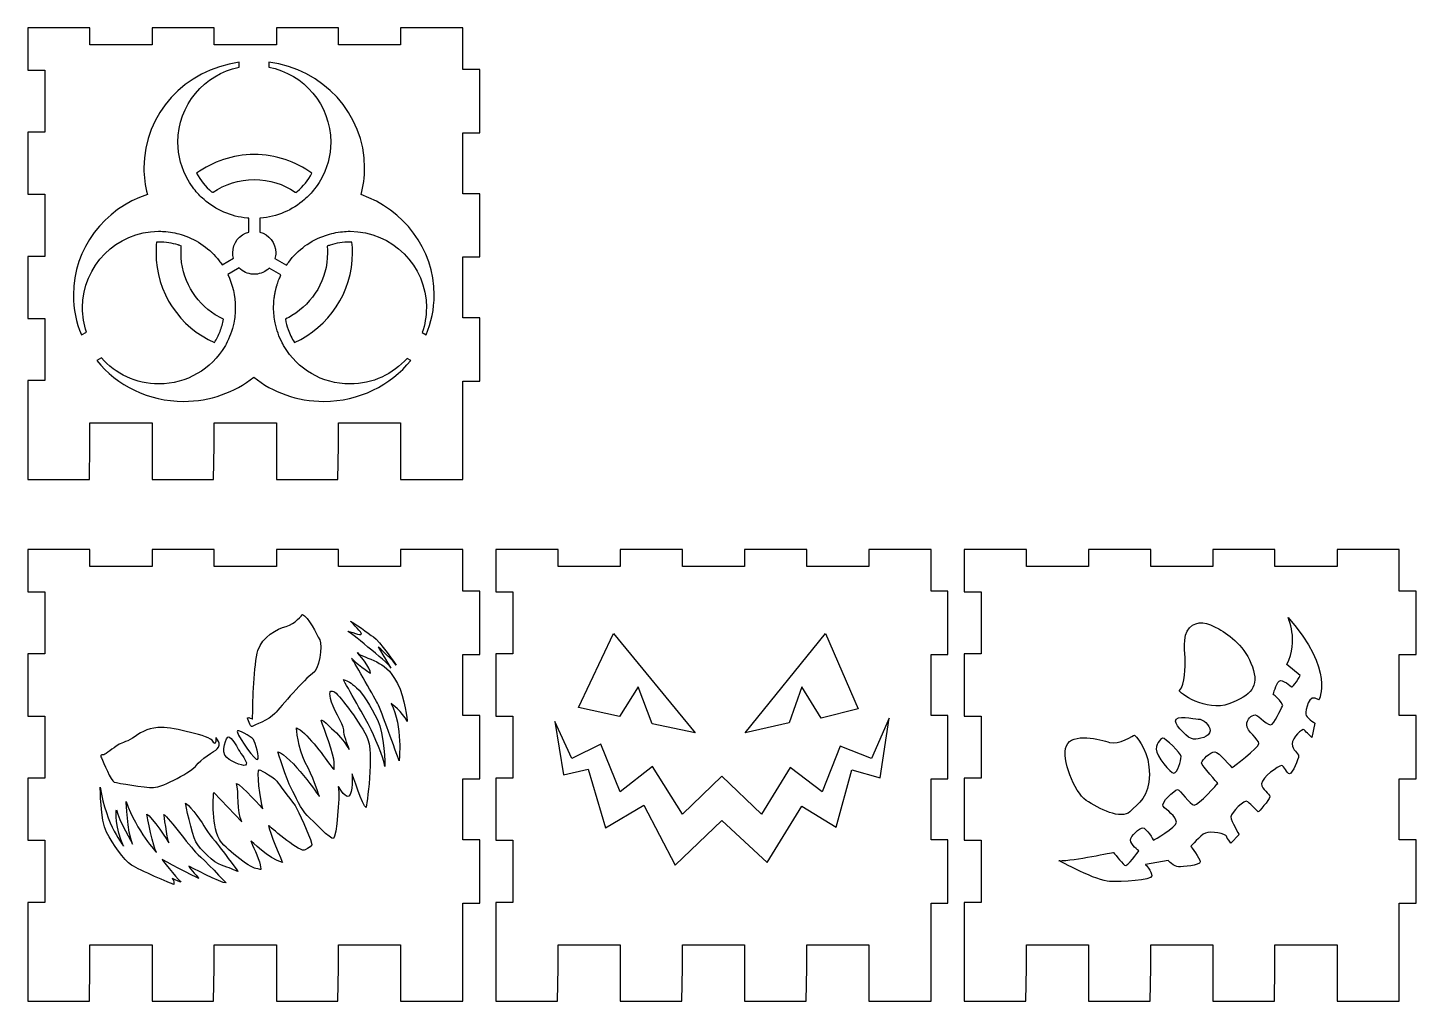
# Model space of a CAD drawing. Extents: x 33 to 452, y -592 to -16.
# Drawn here: x 206.6 to 452.4, y -495.3 to -322.9 of the extents above; entities that cross this region are included whole.
import ezdxf

# ---------------------------------------------------------------- set-up
doc = ezdxf.new("R2010")
doc.units = 0
doc.layers.add('LAYER_1', color=7, linetype='CONTINUOUS')

msp = doc.modelspace()

# ---------------------------------------------------------------- linework, layer by layer
at = {"layer": 'LAYER_1'}
for points in [[(217.64, -392.86), (228.64, -392.86), (228.64, -402.86), (239.54, -402.86), (239.64, -396.86), (239.64, -392.86), (250.64, -392.86), (250.64, -402.86), (261.54, -402.86), (261.64, -396.86), (261.64, -392.86), (272.64, -392.86), (272.64, -402.86), (283.64, -402.86), (283.64, -385.46), (286.64, -385.46), (286.64, -374.26), (283.64, -374.26), (283.64, -363.46), (286.64, -363.46), (286.64, -352.26), (283.64, -352.26), (283.64, -341.46), (286.64, -341.46), (286.64, -330.26), (283.64, -330.26), (283.64, -322.86), (272.64, -322.86), (272.64, -325.86), (261.64, -325.86), (261.64, -322.86), (250.64, -322.86), (250.64, -325.86), (239.64, -325.86), (239.64, -322.86), (228.64, -322.86), (228.64, -325.86), (217.64, -325.86), (217.64, -322.86), (206.64, -322.86), (206.64, -330.36), (209.64, -330.36), (209.64, -341.36), (206.64, -341.36), (206.64, -352.36), (209.64, -352.36), (209.64, -363.36), (206.64, -363.36), (206.64, -374.36), (209.64, -374.36), (209.64, -385.36), (206.64, -385.36), (206.64, -402.86), (217.54, -402.86), (217.64, -396.86), (217.64, -392.86)], [(217.64, -485.27), (228.64, -485.27), (228.64, -495.27), (239.54, -495.27), (239.64, -489.27), (239.64, -485.27), (250.64, -485.27), (250.64, -495.27), (261.54, -495.27), (261.64, -489.27), (261.64, -485.27), (272.64, -485.27), (272.64, -495.27), (283.64, -495.27), (283.64, -477.87), (286.64, -477.87), (286.64, -466.67), (283.64, -466.67), (283.64, -455.87), (286.64, -455.87), (286.64, -444.67), (283.64, -444.67), (283.64, -433.87), (286.64, -433.87), (286.64, -422.67), (283.64, -422.67), (283.64, -415.27), (272.64, -415.27), (272.64, -418.27), (261.64, -418.27), (261.64, -415.27), (250.64, -415.27), (250.64, -418.27), (239.64, -418.27), (239.64, -415.27), (228.64, -415.27), (228.64, -418.27), (217.64, -418.27), (217.64, -415.27), (206.64, -415.27), (206.64, -422.77), (209.64, -422.77), (209.64, -433.77), (206.64, -433.77), (206.64, -444.77), (209.64, -444.77), (209.64, -455.77), (206.64, -455.77), (206.64, -466.77), (209.64, -466.77), (209.64, -477.77), (206.64, -477.77), (206.64, -495.27), (217.54, -495.27), (217.64, -489.27), (217.64, -485.27)], [(300.52, -485.27), (311.52, -485.27), (311.52, -495.27), (322.42, -495.27), (322.52, -489.27), (322.52, -485.27), (333.52, -485.27), (333.52, -495.27), (344.42, -495.27), (344.52, -489.27), (344.52, -485.27), (355.52, -485.27), (355.52, -495.27), (366.52, -495.27), (366.52, -477.87), (369.52, -477.87), (369.52, -466.67), (366.52, -466.67), (366.52, -455.87), (369.52, -455.87), (369.52, -444.67), (366.52, -444.67), (366.52, -433.87), (369.52, -433.87), (369.52, -422.67), (366.52, -422.67), (366.52, -415.27), (355.52, -415.27), (355.52, -418.27), (344.52, -418.27), (344.52, -415.27), (333.52, -415.27), (333.52, -418.27), (322.52, -418.27), (322.52, -415.27), (311.52, -415.27), (311.52, -418.27), (300.52, -418.27), (300.52, -415.27), (289.52, -415.27), (289.52, -422.77), (292.52, -422.77), (292.52, -433.77), (289.52, -433.77), (289.52, -444.77), (292.52, -444.77), (292.52, -455.77), (289.52, -455.77), (289.52, -466.77), (292.52, -466.77), (292.52, -477.77), (289.52, -477.77), (289.52, -495.27), (300.42, -495.27), (300.52, -489.27), (300.52, -485.27)], [(383.4, -485.27), (394.4, -485.27), (394.4, -495.27), (405.3, -495.27), (405.4, -489.27), (405.4, -485.27), (416.4, -485.27), (416.4, -495.27), (427.3, -495.27), (427.4, -489.27), (427.4, -485.27), (438.4, -485.27), (438.4, -495.27), (449.41, -495.27), (449.4, -477.87), (452.4, -477.87), (452.4, -466.67), (449.4, -466.67), (449.4, -455.87), (452.4, -455.87), (452.4, -444.67), (449.4, -444.67), (449.4, -433.87), (452.4, -433.87), (452.4, -422.67), (449.4, -422.67), (449.4, -415.27), (438.4, -415.27), (438.4, -418.27), (427.4, -418.27), (427.4, -415.27), (416.4, -415.27), (416.4, -418.27), (405.4, -418.27), (405.4, -415.27), (394.4, -415.27), (394.4, -418.27), (383.4, -418.27), (383.4, -415.27), (372.4, -415.27), (372.4, -422.77), (375.4, -422.77), (375.4, -433.77), (372.4, -433.77), (372.4, -444.77), (375.4, -444.77), (375.4, -455.77), (372.4, -455.77), (372.4, -466.77), (375.4, -466.77), (375.4, -477.77), (372.4, -477.77), (372.4, -495.27), (383.3, -495.27), (383.4, -489.27), (383.4, -485.27)], [(310.32, -430.17), (324.8, -447.73), (317.15, -446.14), (314.66, -439.56), (311.38, -444.85), (304.13, -443.26), (310.32, -430.17)], [(333.65, -447.73), (347.86, -430.17), (353.63, -443.46), (347.07, -445.15), (343.64, -439.56), (341.4, -445.94), (333.65, -447.73)], [(299.95, -445.74), (301.44, -455.19), (305.82, -454.19), (308.9, -464.53), (315.66, -460.56), (321.22, -471.19), (329.48, -463.24), (337.52, -470.69), (343.64, -460.75), (349.75, -464.43), (352.53, -454.29), (357.5, -455.68), (359.09, -445.15), (356.01, -452.3), (350.45, -450.12), (347.27, -458.17), (341.6, -453.9), (336.53, -462.15), (329.48, -455.39), (322.51, -462.15), (317.25, -453.7), (311.48, -458.17), (308.1, -449.72), (302.93, -452.3), (299.95, -445.74)]]:
    msp.add_lwpolyline(points, dxfattribs=at)
for points, knots in [([(245.75, -356.59), (245.75, -356.59), (245.75, -359.05), (245.75, -359.05), (244.13, -359.48), (242.93, -360.96), (242.93, -362.72), (242.93, -363.05), (242.98, -363.37), (243.06, -363.68), (243.06, -363.68), (241.05, -364.85), (241.05, -364.85), (240.89, -364.6), (240.71, -364.36), (240.53, -364.13), (238.91, -362.05), (236.7, -360.46), (234.15, -359.61), (233.17, -359.28), (232.16, -359.07), (231.1, -358.97), (230.69, -358.93), (230.28, -358.91), (229.86, -358.91), (229.86, -358.91), (229.76, -358.91), (229.76, -358.91), (222.33, -358.97), (216.34, -365), (216.34, -372.43), (216.34, -373.94), (216.58, -375.4), (217.04, -376.75), (217.04, -376.75), (216.14, -377.27), (216.14, -377.27), (215.21, -375.09), (214.71, -372.69), (214.71, -370.18), (214.71, -361.94), (220.18, -354.93), (227.81, -352.37), (227.41, -350.86), (227.19, -349.28), (227.19, -347.66), (227.19, -338.13), (234.52, -330.25), (244.04, -328.98), (244.04, -328.98), (244.04, -329.85), (244.04, -329.85), (237.86, -331.1), (233.21, -336.56), (233.21, -343.1), (233.21, -345.57), (233.87, -347.87), (235.02, -349.86), (235.33, -350.4), (235.67, -350.91), (236.06, -351.4), (236.59, -352.08), (237.18, -352.72), (237.84, -353.29), (239.93, -355.12), (242.59, -356.31), (245.51, -356.57), (245.59, -356.58), (245.67, -356.58), (245.75, -356.59)], [0, 0, 0, 0, 1, 1, 1, 2, 2, 2, 3, 3, 3, 4, 4, 4, 5, 5, 5, 6, 6, 6, 7, 7, 7, 8, 8, 8, 9, 9, 9, 10, 10, 10, 11, 11, 11, 12, 12, 12, 13, 13, 13, 14, 14, 14, 15, 15, 15, 16, 16, 16, 17, 17, 17, 18, 18, 18, 19, 19, 19, 20, 20, 20, 21, 21, 21, 22, 22, 22, 23, 23, 23, 23]), ([(278.58, -370.18), (278.58, -372.68), (278.07, -375.07), (277.15, -377.26), (277.15, -377.26), (276.46, -376.86), (276.46, -376.86), (276.94, -375.47), (277.2, -373.98), (277.2, -372.43), (277.2, -364.98), (271.16, -358.93), (263.71, -358.91), (263.71, -358.91), (263.68, -358.91), (263.68, -358.91), (263.23, -358.91), (262.79, -358.94), (262.36, -358.98), (261.31, -359.08), (260.29, -359.3), (259.33, -359.63), (256.71, -360.52), (254.45, -362.19), (252.83, -364.36), (252.69, -364.55), (252.56, -364.73), (252.43, -364.93), (252.43, -364.93), (250.39, -363.75), (250.39, -363.75), (250.49, -363.42), (250.53, -363.07), (250.53, -362.72), (250.53, -360.96), (249.34, -359.48), (247.72, -359.05), (247.72, -359.05), (247.72, -356.59), (247.72, -356.59), (247.74, -356.59), (247.77, -356.59), (247.79, -356.59), (250.78, -356.35), (253.5, -355.15), (255.63, -353.29), (256.29, -352.72), (256.89, -352.08), (257.42, -351.39), (257.8, -350.9), (258.14, -350.39), (258.45, -349.86), (259.6, -347.88), (260.26, -345.57), (260.26, -343.1), (260.26, -336.52), (255.54, -331.03), (249.31, -329.83), (249.31, -329.83), (249.31, -328.96), (249.31, -328.96), (258.88, -330.18), (266.27, -338.09), (266.27, -347.66), (266.27, -349.3), (266.05, -350.9), (265.64, -352.42), (273.18, -355.04), (278.58, -362), (278.58, -370.18)], [0, 0, 0, 0, 1, 1, 1, 2, 2, 2, 3, 3, 3, 4, 4, 4, 5, 5, 5, 6, 6, 6, 7, 7, 7, 8, 8, 8, 9, 9, 9, 10, 10, 10, 11, 11, 11, 12, 12, 12, 13, 13, 13, 14, 14, 14, 15, 15, 15, 16, 16, 16, 17, 17, 17, 18, 18, 18, 19, 19, 19, 20, 20, 20, 21, 21, 21, 22, 22, 22, 23, 23, 23, 23]), ([(256.95, -348.64), (256.28, -349.86), (255.39, -350.96), (254.34, -351.87), (254.34, -351.87), (254.34, -351.87), (254.34, -351.87), (254.27, -351.94), (254.2, -352), (254.12, -352.06), (254.07, -352.03), (254.02, -351.99), (253.97, -351.96), (251.9, -350.57), (249.41, -349.75), (246.73, -349.75), (244.03, -349.75), (241.52, -350.58), (239.44, -352), (239.36, -351.97), (239.28, -351.95), (239.2, -351.93), (239.2, -351.93), (239.19, -351.93), (239.19, -351.93), (238.11, -351.01), (237.21, -349.89), (236.52, -348.64), (236.52, -348.64), (236.52, -348.63), (236.52, -348.63), (239.39, -346.55), (242.92, -345.32), (246.73, -345.32), (250.55, -345.32), (254.08, -346.55), (256.95, -348.64)], [0, 0, 0, 0, 1, 1, 1, 2, 2, 2, 3, 3, 3, 4, 4, 4, 5, 5, 5, 6, 6, 6, 7, 7, 7, 8, 8, 8, 9, 9, 9, 10, 10, 10, 11, 11, 11, 12, 12, 12, 12]), ([(241.29, -374.48), (241.16, -375.23), (240.95, -375.95), (240.68, -376.64), (240.41, -377.34), (240.07, -378), (239.68, -378.62), (233.59, -375.92), (229.34, -369.81), (229.34, -362.72), (229.34, -362.08), (229.37, -361.45), (229.44, -360.83), (229.58, -360.82), (229.72, -360.82), (229.86, -360.82), (231.04, -360.82), (232.19, -361), (233.27, -361.33), (233.27, -361.33), (233.28, -361.34), (233.28, -361.34), (233.46, -361.39), (233.64, -361.45), (233.83, -361.52), (233.82, -361.61), (233.81, -361.7), (233.8, -361.8), (233.78, -362.1), (233.77, -362.41), (233.77, -362.72), (233.77, -367.34), (236.2, -371.41), (239.84, -373.7), (240.31, -373.99), (240.79, -374.25), (241.29, -374.48)], [0, 0, 0, 0, 1, 1, 1, 2, 2, 2, 3, 3, 3, 4, 4, 4, 5, 5, 5, 6, 6, 6, 7, 7, 7, 8, 8, 8, 9, 9, 9, 10, 10, 10, 11, 11, 11, 12, 12, 12, 12]), ([(264.13, -362.72), (264.13, -369.79), (259.9, -375.88), (253.84, -378.6), (253.39, -377.88), (253.01, -377.11), (252.73, -376.3), (252.52, -375.71), (252.35, -375.09), (252.24, -374.46), (252.64, -374.27), (253.03, -374.06), (253.41, -373.83), (257.18, -371.56), (259.69, -367.43), (259.69, -362.72), (259.69, -362.41), (259.68, -362.1), (259.66, -361.8), (259.66, -361.71), (259.65, -361.63), (259.64, -361.55), (259.81, -361.48), (259.98, -361.42), (260.15, -361.37), (261.26, -361.01), (262.45, -360.82), (263.68, -360.82), (263.79, -360.82), (263.91, -360.82), (264.02, -360.82), (264.09, -361.44), (264.13, -362.08), (264.13, -362.72)], [0, 0, 0, 0, 1, 1, 1, 2, 2, 2, 3, 3, 3, 4, 4, 4, 5, 5, 5, 6, 6, 6, 7, 7, 7, 8, 8, 8, 9, 9, 9, 10, 10, 10, 11, 11, 11, 11]), ([(274.44, -381.78), (270.87, -386.19), (265.3, -389.03), (259.04, -389.03), (254.33, -389.03), (250.01, -387.43), (246.64, -384.75), (243.27, -387.43), (238.95, -389.03), (234.24, -389.03), (228, -389.03), (222.43, -386.21), (218.86, -381.8), (218.86, -381.8), (219.67, -381.32), (219.67, -381.32), (222.15, -384.16), (225.79, -385.95), (229.86, -385.95), (234.81, -385.95), (239.14, -383.29), (241.5, -379.31), (241.58, -379.18), (241.65, -379.05), (241.73, -378.92), (242.36, -377.76), (242.83, -376.49), (243.1, -375.16), (243.28, -374.28), (243.38, -373.37), (243.38, -372.43), (243.38, -370.33), (242.9, -368.33), (242.04, -366.56), (242.04, -366.56), (242.78, -366.13), (242.78, -366.13), (242.78, -366.13), (244.05, -365.4), (244.05, -365.4), (244.69, -366.05), (245.57, -366.47), (246.54, -366.51), (246.6, -366.52), (246.67, -366.52), (246.73, -366.52), (246.8, -366.52), (246.86, -366.52), (246.93, -366.51), (247.88, -366.47), (248.74, -366.07), (249.38, -365.44), (249.38, -365.44), (250.6, -366.15), (250.6, -366.15), (250.6, -366.15), (251.46, -366.65), (251.46, -366.65), (251.35, -366.87), (251.26, -367.09), (251.16, -367.32), (251.12, -367.41), (251.09, -367.5), (251.05, -367.59), (251, -367.73), (250.95, -367.87), (250.9, -368.01), (250.87, -368.1), (250.84, -368.2), (250.81, -368.29), (250.8, -368.31), (250.8, -368.33), (250.79, -368.35), (250.79, -368.35), (250.79, -368.36), (250.78, -368.36), (250.77, -368.41), (250.75, -368.45), (250.74, -368.5), (250.73, -368.53), (250.72, -368.56), (250.72, -368.59), (250.7, -368.62), (250.69, -368.66), (250.68, -368.7), (250.68, -368.7), (250.68, -368.7), (250.68, -368.7), (250.67, -368.74), (250.66, -368.78), (250.65, -368.82), (250.64, -368.84), (250.63, -368.86), (250.63, -368.88), (250.61, -368.96), (250.59, -369.03), (250.57, -369.11), (250.56, -369.16), (250.54, -369.21), (250.53, -369.26), (250.51, -369.34), (250.5, -369.42), (250.48, -369.49), (250.48, -369.5), (250.47, -369.51), (250.47, -369.52), (250.47, -369.54), (250.46, -369.56), (250.46, -369.57), (250.46, -369.59), (250.45, -369.61), (250.45, -369.62), (250.45, -369.63), (250.45, -369.64), (250.45, -369.65), (250.43, -369.7), (250.42, -369.76), (250.42, -369.81), (250.39, -369.91), (250.37, -370.01), (250.36, -370.11), (250.36, -370.12), (250.35, -370.14), (250.35, -370.16), (250.35, -370.17), (250.35, -370.19), (250.34, -370.2), (250.32, -370.31), (250.31, -370.42), (250.29, -370.53), (250.27, -370.65), (250.26, -370.78), (250.24, -370.9), (250.23, -371.03), (250.22, -371.16), (250.21, -371.28), (250.2, -371.39), (250.19, -371.51), (250.18, -371.62), (250.18, -371.64), (250.18, -371.65), (250.18, -371.66), (250.18, -371.72), (250.17, -371.78), (250.17, -371.84), (250.17, -371.84), (250.17, -371.85), (250.17, -371.85), (250.17, -371.86), (250.17, -371.87), (250.17, -371.88), (250.17, -371.88), (250.17, -371.88), (250.17, -371.88), (250.17, -371.93), (250.17, -371.98), (250.16, -372.03), (250.16, -372.16), (250.16, -372.3), (250.16, -372.43), (250.16, -373.36), (250.25, -374.27), (250.43, -375.14), (250.68, -376.39), (251.11, -377.58), (251.68, -378.68), (251.79, -378.89), (251.91, -379.09), (252.02, -379.29), (254.37, -383.28), (258.71, -385.95), (263.68, -385.95), (267.7, -385.95), (271.32, -384.2), (273.79, -381.41), (273.79, -381.41), (274.44, -381.78), (274.44, -381.78)], [0, 0, 0, 0, 1, 1, 1, 2, 2, 2, 3, 3, 3, 4, 4, 4, 5, 5, 5, 6, 6, 6, 7, 7, 7, 8, 8, 8, 9, 9, 9, 10, 10, 10, 11, 11, 11, 12, 12, 12, 13, 13, 13, 14, 14, 14, 15, 15, 15, 16, 16, 16, 17, 17, 17, 18, 18, 18, 19, 19, 19, 20, 20, 20, 21, 21, 21, 22, 22, 22, 23, 23, 23, 24, 24, 24, 25, 25, 25, 26, 26, 26, 27, 27, 27, 28, 28, 28, 29, 29, 29, 30, 30, 30, 31, 31, 31, 32, 32, 32, 33, 33, 33, 34, 34, 34, 35, 35, 35, 36, 36, 36, 37, 37, 37, 38, 38, 38, 39, 39, 39, 40, 40, 40, 41, 41, 41, 42, 42, 42, 43, 43, 43, 44, 44, 44, 45, 45, 45, 46, 46, 46, 47, 47, 47, 48, 48, 48, 49, 49, 49, 50, 50, 50, 51, 51, 51, 52, 52, 52, 53, 53, 53, 54, 54, 54, 55, 55, 55, 56, 56, 56, 57, 57, 57, 58, 58, 58, 59, 59, 59, 59]), ([(245.53, -445.06), (245.53, -445.06), (246, -446.79), (246.35, -446.61), (246.69, -446.43), (249.32, -445.45), (250.37, -444.33), (251.42, -443.21), (255.78, -437.93), (257, -437.29), (258.22, -436.65), (258.84, -432.28), (258.31, -431.28), (257.78, -430.27), (256.24, -427.07), (255.26, -426.77), (255.26, -426.77), (253.93, -428.5), (252.37, -428.89), (250.81, -429.27), (248.14, -430.7), (247.39, -433.14), (246.63, -435.57), (246.46, -442.57), (246.46, -444.09), (246.46, -445.61), (246.36, -445.26), (246.36, -445.26), (246.36, -445.26), (245.75, -444.94), (245.53, -445.06)], [0, 0, 0, 0, 1, 1, 1, 2, 2, 2, 3, 3, 3, 4, 4, 4, 5, 5, 5, 6, 6, 6, 7, 7, 7, 8, 8, 8, 9, 9, 9, 10, 10, 10, 10]), ([(389.16, -470.38), (389.16, -470.38), (396.04, -474.07), (398.13, -474.07), (400.23, -474.07), (405.62, -473.96), (405.62, -473.08), (405.62, -472.2), (404.46, -471.04), (404.46, -471.04), (404.46, -471.04), (408.47, -470.32), (408.47, -470.32), (408.47, -470.32), (409.58, -471.48), (410.3, -471.48), (411.01, -471.48), (414.15, -471.26), (414.15, -470.6), (414.15, -469.94), (412.5, -467.85), (412.5, -467.85), (412.5, -467.85), (414.15, -465.92), (415.08, -465.48), (416.02, -465.04), (418.82, -465.69), (418.82, -466.03), (418.82, -466.37), (419.59, -467.25), (419.59, -467.25), (419.59, -467.25), (421.08, -465.76), (421.08, -465.76), (421.08, -465.76), (419.59, -463.34), (419.59, -462.62), (419.59, -461.91), (422.07, -459.38), (422.62, -459.93), (423.17, -460.48), (424.44, -461.74), (424.44, -461.74), (424.44, -461.74), (426.47, -459.65), (426.47, -459.05), (426.47, -458.44), (425.04, -457.84), (425.04, -456.74), (425.04, -455.63), (428.07, -453.54), (428.56, -453.54), (429.06, -453.54), (429.5, -454.97), (429.99, -454.97), (430.49, -454.97), (431.59, -452.28), (431.59, -451.84), (431.59, -451.4), (430.44, -450.74), (430.44, -449.69), (430.44, -448.65), (432.2, -446.83), (432.58, -447.22), (432.97, -447.6), (433.9, -448.54), (433.9, -448.54), (433.9, -448.54), (434.45, -446.01), (434.45, -446.01), (434.45, -446.01), (432.86, -444.96), (432.86, -444.41), (432.86, -443.86), (433.24, -440.5), (435.17, -441.88), (435.17, -441.88), (438.03, -436.71), (429.72, -427.3), (429.72, -427.3), (431.64, -431.31), (429.5, -435.66), (429.5, -435.66), (431.87, -437.59), (431.87, -437.59), (431.87, -437.59), (430.6, -439.84), (430.33, -439.57), (430.33, -439.57), (428.62, -438.08), (428.12, -438.58), (427.63, -439.07), (427.08, -440.94), (427.08, -440.94), (427.08, -440.94), (428.01, -441.44), (428.78, -442.87), (428.78, -442.87), (427.57, -445.51), (426.91, -446.17), (426.25, -446.83), (424.55, -444.57), (423.89, -444.57), (423.23, -444.57), (422.4, -445.34), (422.4, -446.34), (422.4, -447.33), (424.55, -448.98), (424.55, -449.64), (424.55, -450.3), (419.81, -453.93), (419.81, -453.93), (419.81, -453.93), (417.45, -451.07), (416.73, -451.07), (416.02, -451.07), (414.42, -452.55), (414.42, -453.05), (414.42, -453.54), (417.28, -456.68), (417.28, -456.68), (417.28, -456.68), (413.82, -460.59), (413.1, -460.53), (412.39, -460.48), (410.57, -457.78), (410.13, -457.78), (409.69, -457.78), (407.05, -460.2), (407.6, -460.75), (408.15, -461.3), (409.96, -462.62), (409.96, -463.56), (409.96, -464.49), (405.89, -466.75), (405.89, -466.75), (405.89, -466.75), (404.63, -464.55), (404.02, -464.55), (403.42, -464.55), (401.82, -466.03), (401.82, -466.75), (401.82, -467.47), (403.28, -468.65), (403.28, -468.65), (403.28, -468.65), (401.27, -471.7), (400.75, -471.18), (400.23, -470.66), (398.79, -468.9), (398.79, -468.9), (398.79, -468.9), (391.92, -470.38), (389.16, -470.38)], [0, 0, 0, 0, 1, 1, 1, 2, 2, 2, 3, 3, 3, 4, 4, 4, 5, 5, 5, 6, 6, 6, 7, 7, 7, 8, 8, 8, 9, 9, 9, 10, 10, 10, 11, 11, 11, 12, 12, 12, 13, 13, 13, 14, 14, 14, 15, 15, 15, 16, 16, 16, 17, 17, 17, 18, 18, 18, 19, 19, 19, 20, 20, 20, 21, 21, 21, 22, 22, 22, 23, 23, 23, 24, 24, 24, 25, 25, 25, 26, 26, 26, 27, 27, 27, 28, 28, 28, 29, 29, 29, 30, 30, 30, 31, 31, 31, 32, 32, 32, 33, 33, 33, 34, 34, 34, 35, 35, 35, 36, 36, 36, 37, 37, 37, 38, 38, 38, 39, 39, 39, 40, 40, 40, 41, 41, 41, 42, 42, 42, 43, 43, 43, 44, 44, 44, 45, 45, 45, 46, 46, 46, 47, 47, 47, 48, 48, 48, 49, 49, 49, 50, 50, 50, 51, 51, 51, 51]), ([(263.28, -429.7), (263.28, -429.7), (270.31, -435.12), (270.83, -436.12), (271.36, -437.12), (268.67, -432.52), (268.67, -432.52), (268.67, -432.52), (271.54, -435.14), (271.87, -435.76), (271.87, -435.76), (268.85, -431.35), (267.85, -430.76), (266.84, -430.17), (264.45, -428.17), (263.75, -427.96), (263.75, -427.96), (265.39, -429.55), (265.68, -430.09), (265.96, -430.63), (264.46, -430.06), (263.28, -429.7)], [0, 0, 0, 0, 1, 1, 1, 2, 2, 2, 3, 3, 3, 4, 4, 4, 5, 5, 5, 6, 6, 6, 7, 7, 7, 7]), ([(410.52, -440.23), (410.18, -440.56), (415.3, -444.13), (419.26, -442.59), (423.23, -441.05), (424.62, -439.58), (423.4, -436.05), (422.18, -432.52), (419.48, -430.49), (417.45, -429.33), (415.41, -428.18), (413.65, -427.74), (412.28, -429.11), (410.9, -430.49), (411.51, -433.95), (411.51, -434.83), (411.51, -435.72), (411.51, -439.24), (410.52, -440.23)], [0, 0, 0, 0, 1, 1, 1, 2, 2, 2, 3, 3, 3, 4, 4, 4, 5, 5, 5, 6, 6, 6, 6]), ([(272.37, -452.71), (272.37, -452.71), (273.06, -446.53), (270.97, -442.56), (270.97, -442.56), (272.94, -443.97), (273.81, -445.71), (273.81, -445.71), (273.43, -441.55), (272.07, -438.97), (270.71, -436.4), (269.65, -435.89), (268.41, -435.16), (267.16, -434.43), (265.3, -434.13), (264.98, -433.52), (264.98, -433.52), (267.53, -436.39), (267.29, -437.19), (267.29, -437.19), (264.37, -435.21), (263.97, -434.49), (263.97, -434.49), (267.81, -441.11), (268.54, -442.5), (269.27, -443.88), (271.77, -451.05), (272.37, -452.71)], [0, 0, 0, 0, 1, 1, 1, 2, 2, 2, 3, 3, 3, 4, 4, 4, 5, 5, 5, 6, 6, 6, 7, 7, 7, 8, 8, 8, 9, 9, 9, 9]), ([(262.48, -438.29), (262.48, -438.29), (266.27, -444.98), (267.07, -446.49), (267.86, -447.99), (269.75, -452.38), (269.84, -453.67), (269.84, -453.67), (269.8, -447.82), (268.54, -445.44), (267.29, -443.06), (265.95, -440.72), (264.85, -439.76), (263.75, -438.79), (263.43, -438.58), (262.48, -438.29)], [0, 0, 0, 0, 1, 1, 1, 2, 2, 2, 3, 3, 3, 4, 4, 4, 5, 5, 5, 5]), ([(250.9, -451.07), (250.9, -451.07), (252.46, -456.01), (253.26, -457.51), (254.05, -459.02), (255.02, -461.31), (256.08, -462.35), (257.15, -463.38), (260.26, -466.71), (260.77, -466.44), (261.27, -466.18), (261.88, -458.85), (261.64, -457.62), (261.39, -456.39), (262.18, -458.65), (263.15, -458.98), (264.13, -459.31), (264.15, -456.09), (264.05, -454.99), (264.05, -454.99), (265.95, -460.79), (266.52, -460.97), (266.52, -460.97), (268.15, -451.22), (266.6, -448.28), (265.05, -445.34), (261.52, -440.65), (260.82, -440.44), (260.13, -440.22), (260.01, -440.19), (260.23, -441.67), (260.45, -443.15), (262.59, -446.23), (262.56, -447.19), (262.52, -448.15), (263.22, -449.7), (263.55, -450.67), (263.55, -450.67), (262.15, -448.58), (261.28, -447.76), (260.41, -446.94), (258.15, -444.67), (258.61, -445.72), (259.07, -446.76), (260.88, -451.86), (260.86, -452.95), (260.83, -454.04), (261.22, -454.96), (260.1, -453.35), (258.98, -451.74), (255.75, -447.36), (254.22, -446.86), (254.22, -446.86), (254.4, -450.43), (255.76, -452.99), (257.11, -455.56), (257.99, -458.06), (258.25, -459.01), (258.25, -459.01), (253.27, -451.81), (250.9, -451.07)], [0, 0, 0, 0, 1, 1, 1, 2, 2, 2, 3, 3, 3, 4, 4, 4, 5, 5, 5, 6, 6, 6, 7, 7, 7, 8, 8, 8, 9, 9, 9, 10, 10, 10, 11, 11, 11, 12, 12, 12, 13, 13, 13, 14, 14, 14, 15, 15, 15, 16, 16, 16, 17, 17, 17, 18, 18, 18, 19, 19, 19, 20, 20, 20, 20]), ([(409.8, -445.67), (409.8, -446.45), (412.11, -448.87), (412.99, -448.87), (413.87, -448.87), (415.91, -448.48), (415.91, -447.38), (415.91, -446.28), (414.64, -445.29), (413.82, -445.29), (412.99, -445.29), (409.8, -444.46), (409.8, -445.67)], [0, 0, 0, 0, 1, 1, 1, 2, 2, 2, 3, 3, 3, 4, 4, 4, 4]), ([(240.15, -450.59), (239.76, -450.94), (237.11, -452.51), (236.5, -453.48), (235.88, -454.44), (230.56, -457.41), (228.92, -457.42), (227.27, -457.44), (222.55, -456.64), (221.95, -456.45), (221.34, -456.26), (220.1, -452.94), (219.7, -452.19), (219.31, -451.44), (219.76, -451.79), (220.26, -451.53), (220.76, -451.26), (222.3, -450.02), (222.8, -449.75), (223.3, -449.49), (224.45, -449.26), (225.64, -448.37), (226.82, -447.48), (228.41, -446.75), (230.37, -446.78), (232.34, -446.81), (238.92, -448.25), (239.42, -449.21), (239.93, -450.17), (240.01, -449.13), (239.92, -448.58), (239.92, -448.58), (241.13, -449.71), (240.15, -450.59)], [0, 0, 0, 0, 1, 1, 1, 2, 2, 2, 3, 3, 3, 4, 4, 4, 5, 5, 5, 6, 6, 6, 7, 7, 7, 8, 8, 8, 9, 9, 9, 10, 10, 10, 11, 11, 11, 11]), ([(243.69, -447.5), (243.49, -446.9), (246.33, -448.44), (246.58, -448.93), (246.84, -449.41), (247.79, -452.22), (247.33, -452.46), (246.87, -452.71), (244.17, -448.9), (243.69, -447.5)], [0, 0, 0, 0, 1, 1, 1, 2, 2, 2, 3, 3, 3, 3]), ([(242.21, -448.44), (241.81, -448.31), (240.71, -451.15), (241.85, -452.1), (242.99, -453.04), (245.14, -453.88), (245.32, -453.31), (245.5, -452.74), (244.39, -451.56), (243.96, -450.74), (243.53, -449.93), (242.72, -448.59), (242.21, -448.44)], [0, 0, 0, 0, 1, 1, 1, 2, 2, 2, 3, 3, 3, 4, 4, 4, 4]), ([(402.51, -448.12), (402.51, -448.12), (399.67, -449.97), (398.13, -449.42), (396.59, -448.87), (391.42, -447.66), (390.49, -450.02), (389.55, -452.39), (391.83, -458.19), (393.99, -459.69), (396.15, -461.19), (400.24, -463.19), (401.72, -461.7), (403.21, -460.22), (405.17, -459.09), (405.17, -455.13), (405.17, -451.18), (403.34, -448.95), (402.51, -448.12)], [0, 0, 0, 0, 1, 1, 1, 2, 2, 2, 3, 3, 3, 4, 4, 4, 5, 5, 5, 6, 6, 6, 6]), ([(407.49, -448.65), (407.98, -448.65), (410.79, -451.29), (410.79, -451.95), (410.79, -452.61), (410.13, -454.86), (409.52, -454.86), (408.92, -454.86), (406.39, -451.89), (406.39, -450.63), (406.39, -449.36), (407.49, -448.65), (407.49, -448.65)], [0, 0, 0, 0, 1, 1, 1, 2, 2, 2, 3, 3, 3, 4, 4, 4, 4]), ([(240.58, -466.64), (241.29, -467.99), (245.94, -471.65), (246.99, -471.74), (248.04, -471.83), (248.02, -472.4), (247.77, -471.09), (247.52, -469.78), (246.32, -467.58), (246.13, -466.84), (246.13, -466.84), (249.23, -469.95), (251.74, -470.72), (251.74, -470.72), (249.25, -464.95), (249.27, -464.14), (249.27, -464.14), (254.3, -468.61), (255.54, -468.52), (255.54, -468.52), (256.79, -468.02), (256.93, -467.59), (257.06, -467.16), (255.06, -462.69), (254.29, -461.21), (253.51, -459.74), (251.45, -457.51), (250.99, -456.63), (250.53, -455.75), (248.01, -454.4), (247.58, -454.26), (247.15, -454.13), (247.74, -459.66), (248.24, -461.2), (248.24, -461.2), (244.52, -456.96), (243.61, -456.68), (244.02, -458.14), (243.61, -461.76), (244.51, -463.47), (244.51, -463.47), (239.56, -458.3), (239.56, -458.3), (239.56, -458.3), (238.98, -463.6), (240.58, -466.64)], [0, 0, 0, 0, 1, 1, 1, 2, 2, 2, 3, 3, 3, 4, 4, 4, 5, 5, 5, 6, 6, 6, 7, 7, 7, 8, 8, 8, 9, 9, 9, 10, 10, 10, 11, 11, 11, 12, 12, 12, 13, 13, 13, 14, 14, 14, 15, 15, 15, 15]), ([(219.48, -457.36), (219.48, -457.36), (219.46, -463.17), (220.6, -465.33), (221.74, -467.49), (223.59, -470.24), (225.03, -471.16), (226.48, -472.07), (231.91, -474.41), (232.51, -474.6), (232.51, -474.6), (232.6, -473.89), (232.21, -473.53), (232.21, -473.53), (233.14, -473.98), (233.74, -474.17), (233.74, -474.17), (230.84, -470.93), (230.43, -470.15), (230.43, -470.15), (236.16, -473.29), (236.93, -473.53), (236.93, -473.53), (235.37, -471.79), (235.14, -471.35), (235.14, -471.35), (240.95, -474.41), (241.74, -474.31), (241.74, -474.31), (237.7, -470.02), (236.81, -469.33), (235.93, -468.63), (231.5, -462.7), (230.74, -462.18), (230.74, -462.18), (231.27, -466.22), (231.64, -467.23), (231.64, -467.23), (228.57, -462.42), (227.71, -462.16), (227.71, -462.16), (228.93, -468.46), (229.4, -468.89), (229.4, -468.89), (225.93, -465.28), (224.06, -459.9), (224.06, -459.9), (224.24, -465.17), (225.19, -467.43), (225.19, -467.43), (222.74, -463.16), (222.32, -461.38), (222.32, -461.38), (222.01, -464.74), (223.61, -467.78), (223.61, -467.78), (220.51, -464.17), (219.48, -457.36)], [0, 0, 0, 0, 1, 1, 1, 2, 2, 2, 3, 3, 3, 4, 4, 4, 5, 5, 5, 6, 6, 6, 7, 7, 7, 8, 8, 8, 9, 9, 9, 10, 10, 10, 11, 11, 11, 12, 12, 12, 13, 13, 13, 14, 14, 14, 15, 15, 15, 16, 16, 16, 17, 17, 17, 18, 18, 18, 19, 19, 19, 19]), ([(234.55, -460.21), (234.55, -460.21), (235.65, -465.64), (236.37, -467.02), (237.1, -468.39), (239.64, -470.78), (240.93, -471.18), (242.22, -471.58), (243.41, -472.15), (243.88, -472.3), (243.88, -472.3), (241.57, -469.2), (240.9, -468.31), (240.23, -467.42), (238.45, -465.4), (237.8, -464.18), (237.16, -462.96), (234.83, -460.06), (234.55, -460.21)], [0, 0, 0, 0, 1, 1, 1, 2, 2, 2, 3, 3, 3, 4, 4, 4, 5, 5, 5, 6, 6, 6, 6])]:
    msp.add_open_spline(points, degree=3, knots=knots, dxfattribs=at)

doc.saveas('drawing.dxf')
